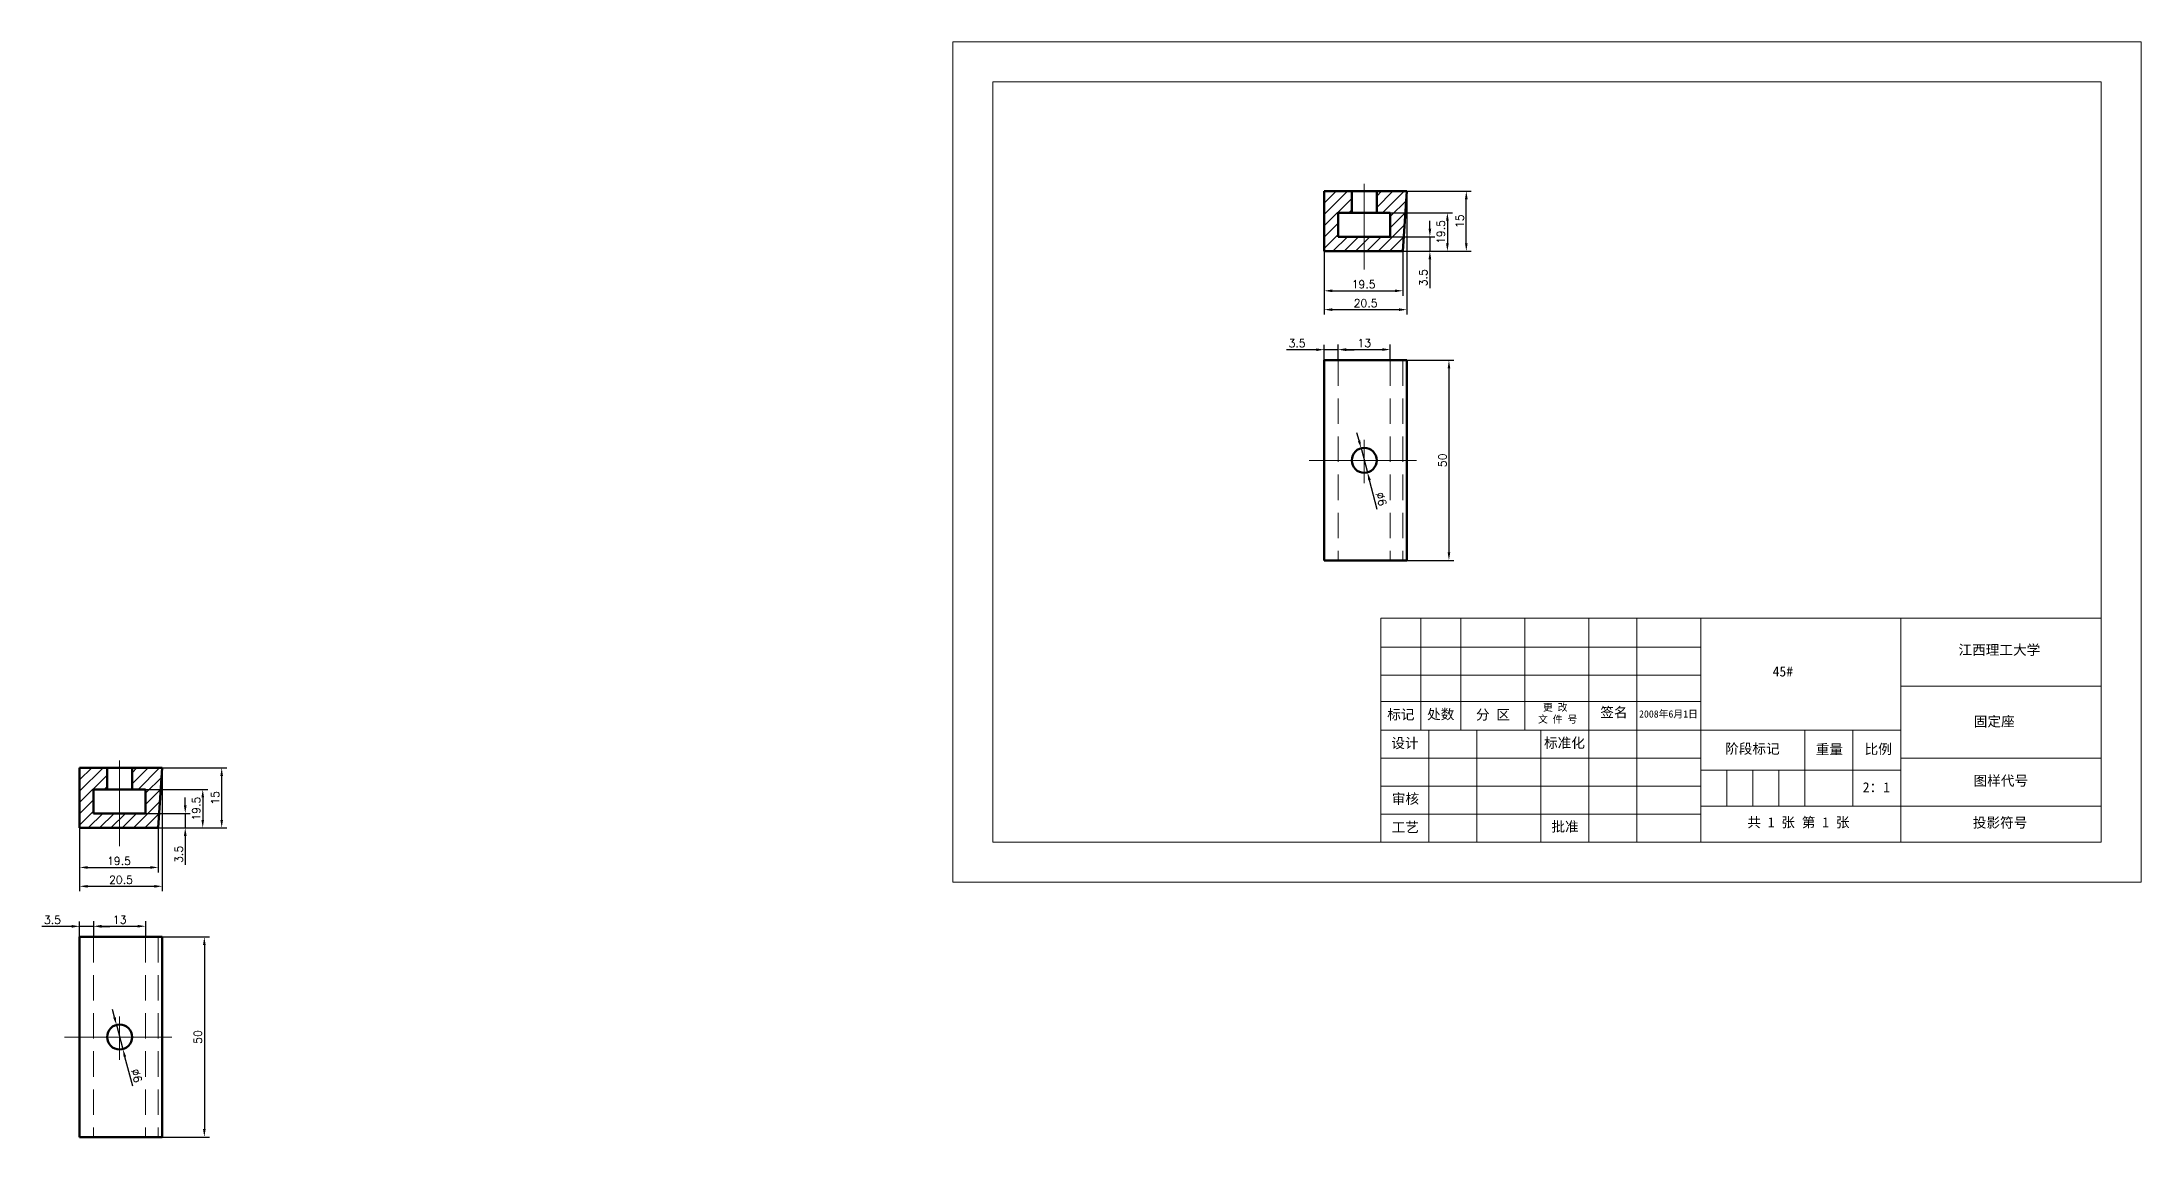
# Model space of a CAD drawing. Header units: millimetres. Extents: x -1505 to 6149, y -3153 to 848.
# Drawn here: x -968 to -444, y -1749 to -1475 of the extents above; entities that cross this region are included whole.
import ezdxf

# ---------------------------------------------------------------- set-up
doc = ezdxf.new("R2010")
doc.units = ezdxf.units.MM
doc.linetypes.add('DASHED2', pattern=[9.525, 6.35, -3.175])
doc.layers.add('csx', color=7, linetype='Continuous', lineweight=50)
doc.styles.add('2.5', font='simfang.ttf')
doc.styles.get("Standard").update_dxf_attribs({"font": 'txt', "bigfont": 'gbcbig.shx'})
doc.dimstyles.new('ISO-25', dxfattribs={"dimtxt": 2, "dimasz": 2, "dimexe": 1.25, "dimexo": 0, "dimtad": 1, "dimdsep": 46, "dimtxsty": 'Standard', "dimcen": 2.5, "dimadec": 0, "dimazin": 0, "dimtfac": 1, "dimtmove": 0, "dimatfit": 3, "dimfxl": 1, "dimarcsym": 0})

# ---------------------------------------------------------------- blocks, each defined once
blk = doc.blocks.new('*D179')
at = {"color": 0, "lineweight": -2}
for p, q in [((-958.87, -1656.73), (-958.87, -1687.58)), ((-938.21, -1656.73), (-938.21, -1687.58)), ((-956.87, -1686.33), (-940.21, -1686.33))]:
    blk.add_line(p, q, dxfattribs=at)
at = {"color": 0}
for points in [[(-956.87, -1686), (-956.87, -1686.67), (-958.87, -1686.33)], [(-940.21, -1686), (-940.21, -1686.67), (-938.21, -1686.33)]]:
    blk.add_solid(points, dxfattribs=at)
at = {"layer": 'Defpoints', "color": 0}
for p in [(-958.87, -1656.73), (-938.21, -1656.73), (-938.21, -1686.33)]:
    blk.add_point(p, dxfattribs=at)
at = {"color": 0, "lineweight": 13, "insert": (-948.54, -1684.71), "char_height": 2, "attachment_point": 5}
blk.add_mtext('20.5', dxfattribs=at)
blk = doc.blocks.new('*D180')
at = {"color": 0, "lineweight": -2}
for p, q in [((-958.87, -1671.73), (-958.87, -1682.87)), ((-939.21, -1671.73), (-939.21, -1682.87)), ((-956.87, -1681.62), (-941.21, -1681.62))]:
    blk.add_line(p, q, dxfattribs=at)
at = {"color": 0}
for points in [[(-956.87, -1681.29), (-956.87, -1681.96), (-958.87, -1681.62)], [(-941.21, -1681.29), (-941.21, -1681.96), (-939.21, -1681.62)]]:
    blk.add_solid(points, dxfattribs=at)
at = {"layer": 'Defpoints', "color": 0}
for p in [(-958.87, -1671.73), (-939.21, -1671.73), (-939.21, -1681.62)]:
    blk.add_point(p, dxfattribs=at)
at = {"color": 0, "lineweight": 13, "insert": (-949.04, -1680), "char_height": 2, "attachment_point": 5}
blk.add_mtext('19.5', dxfattribs=at)
blk = doc.blocks.new('*D181')
at = {"color": 0, "lineweight": -2}
for p, q in [((-938.21, -1656.73), (-922.12, -1656.73)), ((-923.37, -1669.73), (-923.37, -1658.73)), ((-939.21, -1671.73), (-922.12, -1671.73))]:
    blk.add_line(p, q, dxfattribs=at)
at = {"color": 0}
for points in [[(-923.7, -1658.73), (-923.04, -1658.73), (-923.37, -1656.73)], [(-923.7, -1669.73), (-923.04, -1669.73), (-923.37, -1671.73)]]:
    blk.add_solid(points, dxfattribs=at)
at = {"layer": 'Defpoints', "color": 0}
for p in [(-938.21, -1656.73), (-923.37, -1656.73), (-939.21, -1671.73)]:
    blk.add_point(p, dxfattribs=at)
at = {"color": 0, "lineweight": 13, "insert": (-925, -1664.23), "char_height": 2, "attachment_point": 5, "rotation": 90}
blk.add_mtext('15', dxfattribs=at)
blk = doc.blocks.new('*D182')
at = {"color": 0, "lineweight": -2}
for p, q in [((-942.37, -1668.12), (-931.23, -1668.12)), ((-932.48, -1666.12), (-932.48, -1664.12)), ((-932.48, -1668.12), (-932.48, -1671.73)), ((-939.21, -1671.73), (-931.23, -1671.73)), ((-932.48, -1673.73), (-932.48, -1680.98))]:
    blk.add_line(p, q, dxfattribs=at)
at = {"color": 0}
for points in [[(-932.81, -1666.12), (-932.14, -1666.12), (-932.48, -1668.12)], [(-932.81, -1673.73), (-932.14, -1673.73), (-932.48, -1671.73)]]:
    blk.add_solid(points, dxfattribs=at)
at = {"layer": 'Defpoints', "color": 0}
for p in [(-942.37, -1668.12), (-939.21, -1671.73), (-932.48, -1671.73)]:
    blk.add_point(p, dxfattribs=at)
at = {"color": 0, "lineweight": 13, "insert": (-934.1, -1678.36), "char_height": 2, "attachment_point": 5, "rotation": 90}
blk.add_mtext('3.5', dxfattribs=at)
blk = doc.blocks.new('*D183')
at = {"color": 0, "lineweight": -2}
for p, q in [((-942.37, -1662.12), (-926.85, -1662.12)), ((-928.1, -1664.12), (-928.1, -1669.73)), ((-939.21, -1671.73), (-926.85, -1671.73))]:
    blk.add_line(p, q, dxfattribs=at)
at = {"color": 0}
for points in [[(-928.43, -1664.12), (-927.77, -1664.12), (-928.1, -1662.12)], [(-928.43, -1669.73), (-927.77, -1669.73), (-928.1, -1671.73)]]:
    blk.add_solid(points, dxfattribs=at)
at = {"layer": 'Defpoints', "color": 0}
for p in [(-942.37, -1662.12), (-939.21, -1671.73), (-928.1, -1671.73)]:
    blk.add_point(p, dxfattribs=at)
at = {"color": 0, "lineweight": 13, "insert": (-929.72, -1666.93), "char_height": 2, "attachment_point": 5, "rotation": 90}
blk.add_mtext('19.5', dxfattribs=at)
blk = doc.blocks.new('*D184')
at = {"color": 0, "lineweight": -2}
for p, q in [((-955.37, -1699), (-955.37, -1695.06)), ((-953.37, -1696.31), (-944.37, -1696.31)), ((-942.37, -1699), (-942.37, -1695.06))]:
    blk.add_line(p, q, dxfattribs=at)
at = {"color": 0}
for points in [[(-953.37, -1695.98), (-953.37, -1696.64), (-955.37, -1696.31)], [(-944.37, -1695.98), (-944.37, -1696.64), (-942.37, -1696.31)]]:
    blk.add_solid(points, dxfattribs=at)
at = {"layer": 'Defpoints', "color": 0}
for p in [(-955.37, -1699), (-942.37, -1696.31), (-942.37, -1699)]:
    blk.add_point(p, dxfattribs=at)
at = {"color": 0, "lineweight": 13, "insert": (-948.87, -1694.68), "char_height": 2, "attachment_point": 5}
blk.add_mtext('13', dxfattribs=at)
blk = doc.blocks.new('*D185')
at = {"color": 0, "lineweight": -2}
for p, q in [((-960.87, -1696.34), (-968.29, -1696.34)), ((-958.87, -1699), (-958.87, -1695.09)), ((-955.37, -1696.34), (-958.87, -1696.34)), ((-955.37, -1699), (-955.37, -1695.09)), ((-953.37, -1696.34), (-951.37, -1696.34))]:
    blk.add_line(p, q, dxfattribs=at)
at = {"color": 0}
for points in [[(-960.87, -1696.01), (-960.87, -1696.68), (-958.87, -1696.34)], [(-953.37, -1696.01), (-953.37, -1696.68), (-955.37, -1696.34)]]:
    blk.add_solid(points, dxfattribs=at)
at = {"layer": 'Defpoints', "color": 0}
for p in [(-958.87, -1699), (-955.37, -1696.34), (-955.37, -1699)]:
    blk.add_point(p, dxfattribs=at)
at = {"color": 0, "lineweight": 13, "insert": (-965.67, -1694.72), "char_height": 2, "attachment_point": 5}
blk.add_mtext('3.5', dxfattribs=at)
blk = doc.blocks.new('*D186')
at = {"color": 0, "lineweight": -2}
for p, q in [((-938.21, -1699), (-926.45, -1699)), ((-927.7, -1701), (-927.7, -1747)), ((-938.21, -1749), (-926.45, -1749))]:
    blk.add_line(p, q, dxfattribs=at)
at = {"color": 0}
for points in [[(-928.04, -1701), (-927.37, -1701), (-927.7, -1699)], [(-928.04, -1747), (-927.37, -1747), (-927.7, -1749)]]:
    blk.add_solid(points, dxfattribs=at)
at = {"layer": 'Defpoints', "color": 0}
for p in [(-938.21, -1699), (-938.21, -1749), (-927.7, -1749)]:
    blk.add_point(p, dxfattribs=at)
at = {"color": 0, "lineweight": 13, "insert": (-929.33, -1724), "char_height": 2, "attachment_point": 5, "rotation": 90}
blk.add_mtext('50', dxfattribs=at)
blk = doc.blocks.new('*D187')
at = {"color": 0, "lineweight": -2}
for p, q in [((-950.19, -1719.04), (-950.7, -1717.11)), ((-949.67, -1720.98), (-948.07, -1727.02)), ((-945.62, -1736.29), (-947.56, -1728.95))]:
    blk.add_line(p, q, dxfattribs=at)
at = {"color": 0}
for points in [[(-949.86, -1718.96), (-950.51, -1719.13), (-949.67, -1720.98)], [(-947.24, -1728.87), (-947.88, -1729.04), (-948.07, -1727.02)]]:
    blk.add_solid(points, dxfattribs=at)
at = {"layer": 'Defpoints', "color": 0}
for p in [(-949.67, -1720.98), (-948.07, -1727.02)]:
    blk.add_point(p, dxfattribs=at)
at = {"color": 0, "lineweight": 13, "insert": (-944.64, -1733.66), "char_height": 2, "attachment_point": 5, "rotation": 284.8233}
blk.add_mtext('%%C6', dxfattribs=at)
blk = doc.blocks.new('*D188')
at = {"color": 0, "lineweight": -2}
for p, q in [((-647.75, -1512.59), (-647.75, -1543.44)), ((-627.08, -1512.59), (-627.08, -1543.44)), ((-645.75, -1542.19), (-629.08, -1542.19))]:
    blk.add_line(p, q, dxfattribs=at)
at = {"color": 0}
for points in [[(-645.75, -1541.86), (-645.75, -1542.53), (-647.75, -1542.19)], [(-629.08, -1541.86), (-629.08, -1542.53), (-627.08, -1542.19)]]:
    blk.add_solid(points, dxfattribs=at)
at = {"layer": 'Defpoints', "color": 0}
for p in [(-647.75, -1512.59), (-627.08, -1512.59), (-627.08, -1542.19)]:
    blk.add_point(p, dxfattribs=at)
at = {"color": 0, "lineweight": 13, "insert": (-637.41, -1540.57), "char_height": 2, "attachment_point": 5}
blk.add_mtext('20.5', dxfattribs=at)
blk = doc.blocks.new('*D189')
at = {"color": 0, "lineweight": -2}
for p, q in [((-647.75, -1527.59), (-647.75, -1538.73)), ((-628.08, -1527.59), (-628.08, -1538.73)), ((-645.75, -1537.48), (-630.08, -1537.48))]:
    blk.add_line(p, q, dxfattribs=at)
at = {"color": 0}
for points in [[(-645.75, -1537.15), (-645.75, -1537.82), (-647.75, -1537.48)], [(-630.08, -1537.15), (-630.08, -1537.82), (-628.08, -1537.48)]]:
    blk.add_solid(points, dxfattribs=at)
at = {"layer": 'Defpoints', "color": 0}
for p in [(-647.75, -1527.59), (-628.08, -1527.59), (-628.08, -1537.48)]:
    blk.add_point(p, dxfattribs=at)
at = {"color": 0, "lineweight": 13, "insert": (-637.91, -1535.86), "char_height": 2, "attachment_point": 5}
blk.add_mtext('19.5', dxfattribs=at)
blk = doc.blocks.new('*D190')
at = {"color": 0, "lineweight": -2}
for p, q in [((-627.08, -1512.59), (-611, -1512.59)), ((-612.25, -1525.59), (-612.25, -1514.59)), ((-628.08, -1527.59), (-611, -1527.59))]:
    blk.add_line(p, q, dxfattribs=at)
at = {"color": 0}
for points in [[(-612.58, -1514.59), (-611.91, -1514.59), (-612.25, -1512.59)], [(-612.58, -1525.59), (-611.91, -1525.59), (-612.25, -1527.59)]]:
    blk.add_solid(points, dxfattribs=at)
at = {"layer": 'Defpoints', "color": 0}
for p in [(-627.08, -1512.59), (-612.25, -1512.59), (-628.08, -1527.59)]:
    blk.add_point(p, dxfattribs=at)
at = {"color": 0, "lineweight": 13, "insert": (-613.87, -1520.09), "char_height": 2, "attachment_point": 5, "rotation": 90}
blk.add_mtext('15', dxfattribs=at)
blk = doc.blocks.new('*D191')
at = {"color": 0, "lineweight": -2}
for p, q in [((-621.35, -1521.98), (-621.35, -1519.98)), ((-631.25, -1523.98), (-620.1, -1523.98)), ((-621.35, -1523.98), (-621.35, -1527.59)), ((-628.08, -1527.59), (-620.1, -1527.59)), ((-621.35, -1529.59), (-621.35, -1536.84))]:
    blk.add_line(p, q, dxfattribs=at)
at = {"color": 0}
for points in [[(-621.68, -1521.98), (-621.02, -1521.98), (-621.35, -1523.98)], [(-621.68, -1529.59), (-621.02, -1529.59), (-621.35, -1527.59)]]:
    blk.add_solid(points, dxfattribs=at)
at = {"layer": 'Defpoints', "color": 0}
for p in [(-631.25, -1523.98), (-628.08, -1527.59), (-621.35, -1527.59)]:
    blk.add_point(p, dxfattribs=at)
at = {"color": 0, "lineweight": 13, "insert": (-622.98, -1534.22), "char_height": 2, "attachment_point": 5, "rotation": 90}
blk.add_mtext('3.5', dxfattribs=at)
blk = doc.blocks.new('*D192')
at = {"color": 0, "lineweight": -2}
for p, q in [((-631.25, -1517.98), (-615.72, -1517.98)), ((-616.97, -1519.98), (-616.97, -1525.59)), ((-628.08, -1527.59), (-615.72, -1527.59))]:
    blk.add_line(p, q, dxfattribs=at)
at = {"color": 0}
for points in [[(-617.31, -1519.98), (-616.64, -1519.98), (-616.97, -1517.98)], [(-617.31, -1525.59), (-616.64, -1525.59), (-616.97, -1527.59)]]:
    blk.add_solid(points, dxfattribs=at)
at = {"layer": 'Defpoints', "color": 0}
for p in [(-631.25, -1517.98), (-628.08, -1527.59), (-616.97, -1527.59)]:
    blk.add_point(p, dxfattribs=at)
at = {"color": 0, "lineweight": 13, "insert": (-618.6, -1522.79), "char_height": 2, "attachment_point": 5, "rotation": 90}
blk.add_mtext('19.5', dxfattribs=at)
blk = doc.blocks.new('*D193')
at = {"color": 0, "lineweight": -2}
for p, q in [((-644.25, -1554.86), (-644.25, -1550.92)), ((-642.25, -1552.17), (-633.25, -1552.17)), ((-631.25, -1554.86), (-631.25, -1550.92))]:
    blk.add_line(p, q, dxfattribs=at)
at = {"color": 0}
for points in [[(-642.25, -1551.84), (-642.25, -1552.5), (-644.25, -1552.17)], [(-633.25, -1551.84), (-633.25, -1552.5), (-631.25, -1552.17)]]:
    blk.add_solid(points, dxfattribs=at)
at = {"layer": 'Defpoints', "color": 0}
for p in [(-631.25, -1552.17), (-644.25, -1554.86), (-631.25, -1554.86)]:
    blk.add_point(p, dxfattribs=at)
at = {"color": 0, "lineweight": 13, "insert": (-637.75, -1550.54), "char_height": 2, "attachment_point": 5}
blk.add_mtext('13', dxfattribs=at)
blk = doc.blocks.new('*D194')
at = {"color": 0, "lineweight": -2}
for p, q in [((-649.75, -1552.2), (-657.16, -1552.2)), ((-647.75, -1554.86), (-647.75, -1550.95)), ((-644.25, -1552.2), (-647.75, -1552.2)), ((-644.25, -1554.86), (-644.25, -1550.95)), ((-642.25, -1552.2), (-640.25, -1552.2))]:
    blk.add_line(p, q, dxfattribs=at)
at = {"color": 0}
for points in [[(-649.75, -1551.87), (-649.75, -1552.54), (-647.75, -1552.2)], [(-642.25, -1551.87), (-642.25, -1552.54), (-644.25, -1552.2)]]:
    blk.add_solid(points, dxfattribs=at)
at = {"layer": 'Defpoints', "color": 0}
for p in [(-644.25, -1552.2), (-647.75, -1554.86), (-644.25, -1554.86)]:
    blk.add_point(p, dxfattribs=at)
at = {"color": 0, "lineweight": 13, "insert": (-654.54, -1550.58), "char_height": 2, "attachment_point": 5}
blk.add_mtext('3.5', dxfattribs=at)
blk = doc.blocks.new('*D195')
at = {"color": 0, "lineweight": -2}
for p, q in [((-627.08, -1554.86), (-615.33, -1554.86)), ((-616.58, -1556.86), (-616.58, -1602.86)), ((-627.08, -1604.86), (-615.33, -1604.86))]:
    blk.add_line(p, q, dxfattribs=at)
at = {"color": 0}
for points in [[(-616.91, -1556.86), (-616.25, -1556.86), (-616.58, -1554.86)], [(-616.91, -1602.86), (-616.25, -1602.86), (-616.58, -1604.86)]]:
    blk.add_solid(points, dxfattribs=at)
at = {"layer": 'Defpoints', "color": 0}
for p in [(-627.08, -1554.86), (-627.08, -1604.86), (-616.58, -1604.86)]:
    blk.add_point(p, dxfattribs=at)
at = {"color": 0, "lineweight": 13, "insert": (-618.2, -1579.86), "char_height": 2, "attachment_point": 5, "rotation": 90}
blk.add_mtext('50', dxfattribs=at)
blk = doc.blocks.new('*D196')
at = {"color": 0, "lineweight": -2}
for p, q in [((-639.06, -1574.9), (-639.57, -1572.97)), ((-638.55, -1576.84), (-636.95, -1582.88)), ((-634.5, -1592.15), (-636.44, -1584.82))]:
    blk.add_line(p, q, dxfattribs=at)
at = {"color": 0}
for points in [[(-638.74, -1574.82), (-639.38, -1574.99), (-638.55, -1576.84)], [(-636.11, -1584.73), (-636.76, -1584.9), (-636.95, -1582.88)]]:
    blk.add_solid(points, dxfattribs=at)
at = {"layer": 'Defpoints', "color": 0}
for p in [(-638.55, -1576.84), (-636.95, -1582.88)]:
    blk.add_point(p, dxfattribs=at)
at = {"color": 0, "lineweight": 13, "insert": (-633.51, -1589.52), "char_height": 2, "attachment_point": 5, "rotation": 284.8233}
blk.add_mtext('%%C6', dxfattribs=at)

msp = doc.modelspace()

# ---------------------------------------------------------------- hatches: boundary and pattern name
at = {"lineweight": 13}
h = msp.add_hatch(dxfattribs=at)
h.set_pattern_fill('_USER', color=256, scale=2, angle=45, style=0, pattern_type=0)
h.set_pattern_definition([(45, (-1902.3337, -2170.5622), (-1.4142136, 1.4142136), [])])
h.paths.add_polyline_path([(-640.875, -1512.594), (-647.748, -1512.594), (-647.748, -1527.594), (-637.748, -1527.594), (-637.748, -1523.982), (-644.248, -1523.982), (-644.248, -1517.984), (-640.875, -1517.984)])
h.paths.add_polyline_path([(-627.082, -1512.594), (-634.622, -1512.594), (-634.622, -1517.984), (-631.248, -1517.984), (-631.248, -1523.982), (-637.748, -1523.982), (-637.748, -1527.594), (-628.082, -1527.594)])
h = msp.add_hatch(dxfattribs=at)
h.set_pattern_fill('_USER', color=256, scale=2, angle=45, style=0, pattern_type=0)
h.set_pattern_definition([(45, (-2213.459, -2314.7016), (-1.4142136, 1.4142136), [])])
h.paths.add_polyline_path([(-952, -1656.734), (-958.874, -1656.734), (-958.874, -1671.734), (-948.874, -1671.734), (-948.874, -1668.122), (-955.374, -1668.122), (-955.374, -1662.124), (-952, -1662.124)])
h.paths.add_polyline_path([(-938.207, -1656.734), (-945.747, -1656.734), (-945.747, -1662.124), (-942.374, -1662.124), (-942.374, -1668.122), (-948.874, -1668.122), (-948.874, -1671.734), (-939.207, -1671.734)])

# ---------------------------------------------------------------- linework, layer by layer
for p, q in [((-740.585, -1685.289), (-740.585, -1475.289)), ((-740.585, -1475.289), (-443.585, -1475.289)), ((-443.585, -1475.289), (-443.585, -1685.289)), ((-637.748, -1510.71), (-637.748, -1532.163)), ((-637.748, -1574.751), (-637.748, -1585.534)), ((-651.561, -1579.859), (-624.69, -1579.859)), ((-633.585, -1626.55), (-553.585, -1626.55)), ((-633.585, -1633.571), (-553.585, -1633.571)), ((-633.585, -1640.124), (-553.585, -1640.124)), ((-527.585, -1666.289), (-527.585, -1647.289)), ((-515.585, -1647.289), (-515.585, -1666.289)), ((-948.874, -1654.85), (-948.874, -1676.303)), ((-633.585, -1654.289), (-553.585, -1654.289)), ((-547.085, -1657.289), (-547.085, -1666.289)), ((-540.585, -1657.289), (-540.585, -1666.289)), ((-534.085, -1657.289), (-534.085, -1666.289)), ((-633.585, -1661.289), (-553.585, -1661.289)), ((-633.585, -1668.289), (-553.585, -1668.289)), ((-503.585, -1666.289), (-453.585, -1666.289)), ((-740.585, -1685.289), (-443.585, -1685.289)), ((-948.874, -1718.89), (-948.874, -1729.674)), ((-962.686, -1723.999), (-935.815, -1723.999))]:
    msp.add_line(p, q, dxfattribs=at)
at = {"lineweight": 50}
for p, q in [((-627.082, -1512.594), (-647.748, -1512.594)), ((-647.748, -1512.594), (-647.748, -1527.594)), ((-640.875, -1517.984), (-640.875, -1512.594)), ((-640.875, -1512.594), (-634.622, -1512.594)), ((-634.622, -1517.984), (-634.622, -1512.594)), ((-628.082, -1527.594), (-627.082, -1512.594)), ((-640.875, -1517.984), (-644.248, -1517.984)), ((-644.248, -1517.984), (-644.248, -1523.982)), ((-640.875, -1517.984), (-631.248, -1517.984)), ((-631.248, -1517.984), (-631.248, -1523.982)), ((-644.248, -1523.982), (-637.748, -1523.982)), ((-631.248, -1523.982), (-637.748, -1523.982)), ((-647.748, -1527.594), (-628.082, -1527.594)), ((-647.748, -1554.859), (-647.748, -1604.859)), ((-647.748, -1554.859), (-627.082, -1554.859)), ((-627.082, -1554.859), (-627.082, -1604.859)), ((-647.748, -1604.859), (-627.082, -1604.859)), ((-938.207, -1656.734), (-958.874, -1656.734)), ((-958.874, -1656.734), (-958.874, -1671.734)), ((-952, -1662.124), (-952, -1656.734)), ((-952, -1656.734), (-945.747, -1656.734)), ((-945.747, -1662.124), (-945.747, -1656.734)), ((-939.207, -1671.734), (-938.207, -1656.734)), ((-952, -1662.124), (-955.374, -1662.124)), ((-955.374, -1662.124), (-955.374, -1668.122)), ((-952, -1662.124), (-942.374, -1662.124)), ((-942.374, -1662.124), (-942.374, -1668.122)), ((-955.374, -1668.122), (-948.874, -1668.122)), ((-942.374, -1668.122), (-948.874, -1668.122)), ((-958.874, -1671.734), (-939.207, -1671.734)), ((-958.874, -1698.999), (-958.874, -1748.999)), ((-958.874, -1698.999), (-938.207, -1698.999)), ((-938.207, -1698.999), (-938.207, -1748.999)), ((-958.874, -1748.999), (-938.207, -1748.999))]:
    msp.add_line(p, q, dxfattribs=at)
at = {"linetype": 'DASHED2', "lineweight": 13}
for p, q in [((-644.248, -1554.859), (-644.248, -1604.859)), ((-631.248, -1554.859), (-631.248, -1604.859)), ((-628.082, -1554.859), (-628.082, -1604.859)), ((-955.374, -1698.999), (-955.374, -1748.999)), ((-942.374, -1698.999), (-942.374, -1748.999)), ((-939.207, -1698.999), (-939.207, -1748.999))]:
    msp.add_line(p, q, dxfattribs=at)
at = {"lineweight": 50}
for centre in [(-637.748, -1579.859), (-948.874, -1723.999)]:
    msp.add_circle(centre, 3.127, dxfattribs=at)
at = {"layer": 'csx', "lineweight": 13}
for p, q in [((-730.585, -1485.289), (-453.585, -1485.289)), ((-730.585, -1675.289), (-730.585, -1485.289)), ((-453.585, -1485.289), (-453.585, -1675.289)), ((-633.585, -1619.289), (-453.585, -1619.289)), ((-633.585, -1675.289), (-633.585, -1619.289)), ((-623.585, -1619.289), (-623.585, -1647.289)), ((-613.585, -1619.289), (-613.585, -1647.289)), ((-597.585, -1619.289), (-597.585, -1647.289)), ((-581.585, -1619.289), (-581.585, -1647.289)), ((-569.585, -1619.289), (-569.585, -1647.289)), ((-553.585, -1619.289), (-553.585, -1675.289)), ((-503.585, -1619.289), (-503.585, -1675.289)), ((-453.585, -1636.289), (-503.585, -1636.289)), ((-633.585, -1647.289), (-503.585, -1647.289)), ((-621.585, -1647.289), (-621.585, -1675.289)), ((-609.585, -1647.289), (-609.585, -1675.289)), ((-593.585, -1647.289), (-593.585, -1675.289)), ((-581.585, -1647.289), (-581.585, -1675.289)), ((-569.585, -1647.289), (-569.585, -1675.289)), ((-503.585, -1657.289), (-553.585, -1657.289)), ((-453.585, -1654.289), (-503.585, -1654.289)), ((-503.585, -1666.289), (-553.585, -1666.289)), ((-453.585, -1675.289), (-730.631, -1675.289))]:
    msp.add_line(p, q, dxfattribs=at)

# ---------------------------------------------------------------- texts
at = {"lineweight": 13, "attachment_point": 1, "style": '2.5'}
for s, width, heights, insert, char_height in [('\\pi14.357;江西理工大学', 50, [0], (-503.585, -1625.978), 2.5), ('\\pi17.91;45#', 50, [0], (-553.585, -1631.38), 2.5), ('\\pi1.5643;标记', 10, [0], (-633.585, -1642.13), 2.5), ('\\pi1.5857;处数', 10, [0], (-623.629, -1642.072), 2.5), ('\\pi3.75;分 区', 16, [0], (-613.585, -1642.168), 2.5), (' 更 改        文 件 号', 16, [0], (-594.307, -1640.679), 1.8), ('\\pi2.8143;签名', 12, [0], (-581.566, -1641.595), 2.5), ('\\pi2.746;2008年6月1日', 20.65316, [9.376], (-571.806, -1642.354), 1.8), ('\\pi18.19;固定座', 50, [0], (-503.585, -1643.863), 2.5), ('\\pi2.5857;设计', 12, [0], (-633.585, -1649.287), 2.5), ('\\pi0.76429;标准化', 12, [0], (-593.585, -1649.221), 2.5), ('\\pi6.0429;阶段标记', 26, [0], (-553.585, -1650.688), 2.5), ('\\pi2.6857;重量', 12, [0], (-527.585, -1650.85), 2.5), ('\\pi2.9;比例', 12, [0], (-515.585, -1650.784), 2.5), ('\\pi2.7214;审核', 12, [0], (-633.585, -1663.206), 2.5), ('\\pi1.564;2：1', 10, [0], (-514.706, -1660.332), 2.5), ('\\pi18.136;图样代号', 50, [0], (-503.585, -1658.685), 2.5), ('\\pi2.6786;工艺', 12, [0], (-633.585, -1670.316), 2.5), ('\\pi2.5786;批准', 12, [0], (-593.549, -1670.163), 2.5), ('\\pi11.579;共 1 张 第 1 张', 50, [0], (-553.585, -1669.081), 2.5), ('\\pi17.95;投影符号', 50, [0], (-503.585, -1669.154), 2.5)]:
    msp.add_mtext_dynamic_manual_height_columns(s, width=width, gutter_width=12.5, heights=heights, dxfattribs=dict(at, insert=insert, char_height=char_height))

# ---------------------------------------------------------------- dimensions: what is measured, and where the dimension line sits
at = {"lineweight": 13}
for base, p1, p2, text, picture, middle in [((-627.082, -1542.193), (-647.748, -1512.594), (-627.082, -1512.594), '20.5', '*D188', (-637.415, -1540.568)), ((-628.082, -1537.483), (-647.748, -1527.594), (-628.082, -1527.594), '19.5', '*D189', (-637.915, -1535.858)), ((-938.207, -1686.333), (-958.874, -1656.734), (-938.207, -1656.734), '20.5', '*D179', (-948.54, -1684.708)), ((-939.207, -1681.622), (-958.874, -1671.734), (-939.207, -1671.734), '19.5', '*D180', (-949.04, -1679.997))]:
    dim = msp.add_linear_dim(base=base, p1=p1, p2=p2, text=text, dimstyle='ISO-25', dxfattribs=at)
    dim.commit()
    dim.dimension.update_dxf_attribs({"geometry": picture, "text_midpoint": middle})
for base, p1, p2, picture, middle in [((-612.246, -1512.594), (-628.082, -1527.594), (-627.082, -1512.594), '*D190', (-612.246, -1520.094)), ((-923.371, -1656.734), (-939.207, -1671.734), (-938.207, -1656.734), '*D181', (-923.371, -1664.234))]:
    dim = msp.add_linear_dim(base=base, p1=p1, p2=p2, angle=90, dimstyle='ISO-25', dxfattribs=at)
    dim.commit()
    dim.dimension.update_dxf_attribs({"geometry": picture, "text_midpoint": middle, "dimtype": 160})
for base, p1, p2, text, picture, middle in [((-616.974, -1527.594), (-631.248, -1517.984), (-628.082, -1527.594), '19.5', '*D192', (-616.974, -1522.789)), ((-621.351, -1527.594), (-631.248, -1523.982), (-628.082, -1527.594), '3.5', '*D191', (-621.351, -1534.219)), ((-928.099, -1671.734), (-942.374, -1662.124), (-939.207, -1671.734), '19.5', '*D183', (-928.099, -1666.929)), ((-932.477, -1671.734), (-942.374, -1668.122), (-939.207, -1671.734), '3.5', '*D182', (-932.477, -1678.359))]:
    dim = msp.add_linear_dim(base=base, p1=p1, p2=p2, angle=90, text=text, dimstyle='ISO-25', dxfattribs=at)
    dim.commit()
    dim.dimension.update_dxf_attribs({"geometry": picture, "text_midpoint": middle, "dimtype": 160})
for base, p1, p2, picture, middle in [((-644.248, -1552.204), (-647.748, -1554.859), (-644.248, -1554.859), '*D194', (-654.54, -1552.204)), ((-955.374, -1696.343), (-958.874, -1698.999), (-955.374, -1698.999), '*D185', (-965.665, -1696.343))]:
    dim = msp.add_linear_dim(base=base, p1=p1, p2=p2, dimstyle='ISO-25', dxfattribs=at)
    dim.commit()
    dim.dimension.update_dxf_attribs({"geometry": picture, "text_midpoint": middle, "dimtype": 160})
for base, p1, p2, picture, middle in [((-631.248, -1552.17), (-644.248, -1554.859), (-631.248, -1554.859), '*D193', (-637.748, -1550.545)), ((-942.374, -1696.309), (-955.374, -1698.999), (-942.374, -1698.999), '*D184', (-948.874, -1694.684))]:
    dim = msp.add_linear_dim(base=base, p1=p1, p2=p2, dimstyle='ISO-25', dxfattribs=at)
    dim.commit()
    dim.dimension.update_dxf_attribs({"geometry": picture, "text_midpoint": middle})
for base, p1, p2, picture, middle in [((-616.579, -1604.859), (-627.082, -1554.859), (-627.082, -1604.859), '*D195', (-618.204, -1579.859)), ((-927.704, -1748.999), (-938.207, -1698.999), (-938.207, -1748.999), '*D186', (-929.329, -1723.999))]:
    dim = msp.add_linear_dim(base=base, p1=p1, p2=p2, angle=90, dimstyle='ISO-25', dxfattribs=at)
    dim.commit()
    dim.dimension.update_dxf_attribs({"geometry": picture, "text_midpoint": middle})
for p1, p2, picture, middle in [((-638.548, -1576.837), (-636.948, -1582.882), '*D196', (-635.082, -1589.934)), ((-949.673, -1720.976), (-948.074, -1727.021), '*D187', (-946.207, -1734.073))]:
    dim = msp.add_diameter_dim_2p(p1=p1, p2=p2, text='%%C6', dimstyle='ISO-25', dxfattribs=at)
    dim.commit()
    dim.dimension.update_dxf_attribs({"geometry": picture, "text_midpoint": middle, "dimtype": 163})

doc.saveas('drawing.dxf')
